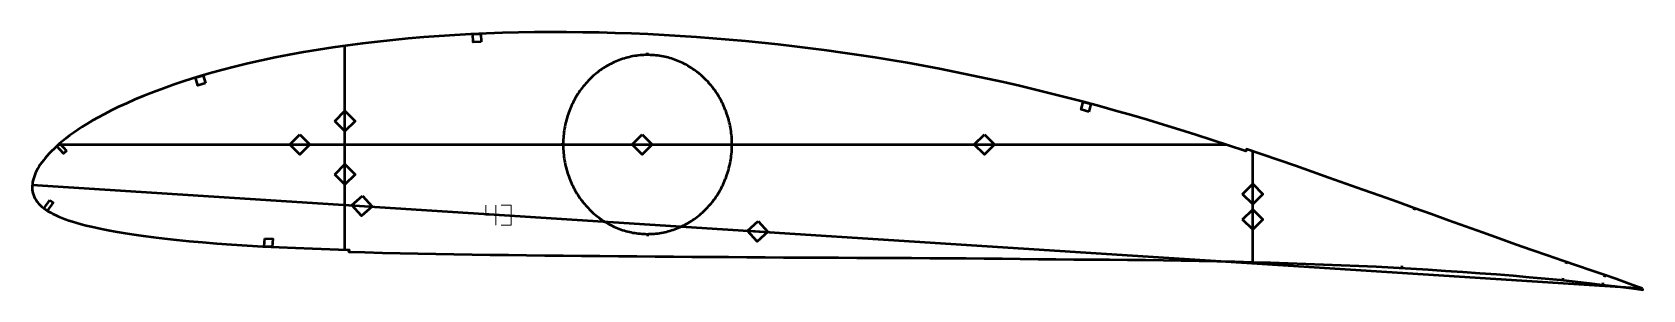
# Model space of a CAD drawing. Header units: metres. Extents: x 10 to 808, y 128 to 256.
import ezdxf

# ---------------------------------------------------------------- set-up
doc = ezdxf.new("R2010")
doc.units = ezdxf.units.M
doc.layers.add('Layer', color=1, linetype='Continuous', lineweight=50)
doc.layers.add('NumLabel', color=1, linetype='Continuous', lineweight=15)

msp = doc.modelspace()

# ---------------------------------------------------------------- linework, layer by layer
at = {"layer": 'Layer', "color": 7}
for p, q in [((164.59, 147.82), (164.59, 248.97)), ((164.59, 205.62), (164.59, 217.62)), ((22.62, 200), (601.21, 200)), ((136.24, 200), (148.24, 200)), ((305.91, 200), (317.91, 200)), ((475.59, 200), (487.59, 200)), ((614.59, 141.62), (614.59, 196.6)), ((164.59, 179.17), (164.59, 191.17)), ((9.59, 180.03), (807.26, 128.73)), ((614.59, 169.41), (614.59, 181.41)), ((167.03, 169.91), (179.01, 169.14)), ((614.59, 156.81), (614.59, 168.81)), ((363.21, 157.29), (375.18, 156.52))]:
    msp.add_line(p, q, dxfattribs=at)
at = {"layer": 'Layer'}
for p, q in [((314.59, 244.43), (314.59, 245.43)), ((272.74, 200), (271.74, 200)), ((356.45, 200), (357.45, 200)), ((694.76, 168.39), (694.43, 167.45)), ((314.59, 155.57), (314.59, 154.57)), ((688.51, 139.71), (688.42, 138.71)), ((770.16, 141.65), (769.84, 140.7)), ((768.3, 133.65), (768.2, 132.65)), ((788.16, 131.39), (788.08, 130.39)), ((789.09, 135.18), (788.76, 134.24))]:
    msp.add_line(p, q, dxfattribs=at)
for points in [[(807.85, 128.51), (804.86, 129.6), (799.97, 131.35), (794.61, 133.26), (788.76, 135.3), (782.39, 137.47), (775.55, 139.8), (768.32, 142.28), (760.76, 144.9), (752.95, 147.62), (744.94, 150.43), (736.79, 153.32), (728.51, 156.27), (720.14, 159.27), (711.71, 162.29), (703.22, 165.35), (694.72, 168.41), (686.21, 171.47), (677.71, 174.52), (669.25, 177.55), (660.81, 180.55), (652.41, 183.53), (644.06, 186.46), (635.74, 189.36), (627.47, 192.22), (619.24, 195.03), (611.5, 197.64), (611.18, 196.69), (610.74, 196.84), (602.61, 199.54), (594.51, 202.19), (586.46, 204.77), (578.43, 207.3), (570.44, 209.76), (562.47, 212.16), (554.52, 214.49), (546.58, 216.76), (538.65, 218.97), (530.73, 221.11), (522.81, 223.19), (514.9, 225.2), (506.98, 227.15), (499.06, 229.04), (491.13, 230.86), (483.19, 232.62), (475.25, 234.31), (467.31, 235.94), (459.35, 237.5), (451.39, 239), (443.41, 240.44), (435.43, 241.81), (427.44, 243.12), (419.44, 244.36), (411.43, 245.54), (403.42, 246.65), (395.4, 247.69), (387.36, 248.68), (379.31, 249.59), (371.25, 250.45), (363.18, 251.24), (355.1, 251.97), (347.01, 252.63), (338.93, 253.24), (330.84, 253.78), (322.76, 254.25), (314.68, 254.66), (306.61, 255), (298.56, 255.28), (290.52, 255.49), (282.49, 255.64), (274.47, 255.72), (266.49, 255.72), (258.52, 255.66), (250.58, 255.53), (242.66, 255.32), (234.78, 255.05), (226.94, 254.7), (219.13, 254.27), (211.36, 253.78), (203.64, 253.2), (195.97, 252.55), (188.35, 251.82), (180.79, 251.01), (173.29, 250.12), (165.87, 249.15), (158.51, 248.1), (151.24, 246.97), (144.06, 245.75), (136.97, 244.46), (129.98, 243.09), (123.13, 241.64), (116.41, 240.12), (109.84, 238.52), (103.44, 236.87), (97.23, 235.15), (91.22, 233.38), (85.43, 231.57), (79.89, 229.72), (74.6, 227.86), (69.58, 225.98), (64.84, 224.11), (60.39, 222.25), (56.23, 220.41), (52.35, 218.6), (48.74, 216.84), (45.4, 215.12), (42.3, 213.45), (39.44, 211.82), (36.79, 210.24), (34.34, 208.72), (32.08, 207.23), (29.99, 205.79), (28.06, 204.39), (26.27, 203.03), (24.61, 201.71), (23.08, 200.41), (21.67, 199.15), (20.36, 197.9), (19.14, 196.68), (18, 195.49), (16.94, 194.33), (15.96, 193.21), (15.05, 192.12), (14.23, 191.05), (13.49, 190), (12.83, 188.96), (12.23, 187.92), (11.7, 186.9), (11.23, 185.88), (10.81, 184.89), (10.45, 183.91), (10.15, 182.96), (9.91, 182.03), (9.73, 181.12), (9.61, 180.22), (9.54, 179.26), (9.53, 178.46), (9.57, 177.57), (9.68, 176.68), (9.86, 175.81), (10.11, 174.94), (10.45, 174.07), (10.88, 173.21), (11.41, 172.36), (12.01, 171.52), (12.69, 170.7), (13.45, 169.9), (14.29, 169.12), (15.22, 168.37), (16.24, 167.63), (17.34, 166.92), (18.53, 166.22), (19.8, 165.54), (21.16, 164.88), (22.62, 164.22), (24.18, 163.59), (25.85, 162.96), (27.65, 162.34), (29.57, 161.73), (31.64, 161.11), (33.86, 160.49), (36.25, 159.87), (38.84, 159.24), (41.65, 158.61), (44.69, 157.97), (48, 157.32), (51.61, 156.67), (55.55, 156.01), (59.84, 155.34), (64.52, 154.67), (69.6, 154), (75.09, 153.34), (81, 152.7), (87.32, 152.07), (94.01, 151.47), (101.05, 150.91), (108.4, 150.38), (116.02, 149.9), (123.87, 149.45), (131.92, 149.05), (140.14, 148.68), (148.52, 148.35), (157.04, 148.06), (165.69, 147.79), (166.6, 147.76), (166.57, 146.76), (174.38, 146.52), (183.12, 146.28), (191.89, 146.07), (200.72, 145.9), (209.63, 145.75), (218.61, 145.6), (227.62, 145.45), (236.64, 145.3), (245.63, 145.16), (254.63, 145.04), (263.67, 144.95), (272.75, 144.87), (281.87, 144.78), (291, 144.7), (300.14, 144.62), (309.28, 144.53), (318.4, 144.45), (327.5, 144.38), (336.58, 144.32), (345.67, 144.26), (354.76, 144.2), (363.84, 144.13), (372.92, 144.06), (382.01, 144), (391.1, 143.95), (400.2, 143.9), (409.28, 143.84), (418.34, 143.8), (427.39, 143.77), (436.43, 143.74), (445.45, 143.7), (454.47, 143.65), (463.49, 143.58), (472.51, 143.52), (481.49, 143.45), (490.42, 143.37), (499.33, 143.26), (508.22, 143.14), (517.08, 143.05), (525.93, 143), (534.8, 142.95), (543.66, 142.89), (552.54, 142.79), (561.45, 142.68), (570.36, 142.57), (579.21, 142.44), (588.02, 142.29), (596.83, 142.08), (605.68, 141.86), (614.54, 141.63), (623.37, 141.4), (632.13, 141.14), (640.86, 140.83), (649.62, 140.48), (658.4, 140.12), (667.16, 139.75), (675.84, 139.37), (684.43, 138.94), (692.99, 138.45), (701.58, 137.91), (710.19, 137.36), (718.73, 136.8), (727.16, 136.21), (735.47, 135.58), (743.67, 134.91), (751.71, 134.22), (759.54, 133.51), (767.11, 132.77), (774.38, 131.99), (781.34, 131.2), (787.92, 130.41), (794.05, 129.67), (799.69, 128.96), (804.83, 128.3), (807.99, 127.88)], [(356.45, 200), (356.44, 200.93), (356.41, 201.87), (356.36, 202.8), (356.3, 203.73), (356.21, 204.66), (356.11, 205.59), (355.99, 206.51), (355.86, 207.43), (355.7, 208.35), (355.52, 209.27), (355.33, 210.18), (355.12, 211.09), (354.89, 211.99), (354.65, 212.88), (354.38, 213.77), (354.1, 214.66), (353.8, 215.54), (353.49, 216.41), (353.15, 217.27), (352.8, 218.13), (352.44, 218.98), (352.05, 219.82), (351.65, 220.65), (351.23, 221.47), (350.8, 222.28), (350.35, 223.08), (349.89, 223.88), (349.41, 224.66), (348.91, 225.43), (348.4, 226.19), (347.87, 226.94), (347.33, 227.67), (346.78, 228.4), (346.21, 229.11), (345.63, 229.81), (345.03, 230.5), (344.42, 231.17), (343.8, 231.83), (343.16, 232.47), (342.51, 233.1), (341.85, 233.72), (341.18, 234.32), (340.49, 234.9), (339.79, 235.47), (339.09, 236.03), (338.37, 236.56), (337.64, 237.09), (336.9, 237.59), (336.15, 238.08), (335.39, 238.55), (334.62, 239.01), (333.85, 239.45), (333.06, 239.87), (332.27, 240.27), (331.47, 240.66), (330.66, 241.02), (329.85, 241.37), (329.02, 241.71), (328.19, 242.02), (327.36, 242.31), (326.52, 242.59), (325.67, 242.84), (324.82, 243.08), (323.97, 243.3), (323.11, 243.5), (322.25, 243.68), (321.38, 243.84), (320.51, 243.98), (319.64, 244.11), (318.76, 244.21), (317.89, 244.29), (317.01, 244.35), (316.13, 244.4), (315.25, 244.42), (314.37, 244.43), (313.49, 244.41), (312.62, 244.38), (311.74, 244.33), (310.86, 244.25), (309.99, 244.16), (309.11, 244.05), (308.24, 243.91), (307.37, 243.76), (306.51, 243.59), (305.65, 243.4), (304.79, 243.19), (303.94, 242.97), (303.09, 242.72), (302.25, 242.45), (301.41, 242.17), (300.58, 241.86), (299.75, 241.54), (298.93, 241.2), (298.12, 240.84), (297.32, 240.47), (296.52, 240.07), (295.73, 239.66), (294.95, 239.23), (294.18, 238.78), (293.42, 238.32), (292.66, 237.84), (291.92, 237.34), (291.18, 236.83), (290.46, 236.3), (289.75, 235.75), (289.04, 235.19), (288.35, 234.61), (287.67, 234.02), (287.01, 233.41), (286.35, 232.79), (285.71, 232.15), (285.08, 231.5), (284.46, 230.83), (283.86, 230.15), (283.27, 229.46), (282.69, 228.76), (282.13, 228.04), (281.58, 227.31), (281.05, 226.57), (280.53, 225.81), (280.03, 225.05), (279.54, 224.27), (279.07, 223.48), (278.61, 222.68), (278.17, 221.88), (277.74, 221.06), (277.33, 220.23), (276.94, 219.4), (276.57, 218.55), (276.21, 217.7), (275.87, 216.84), (275.54, 215.97), (275.23, 215.1), (274.94, 214.22), (274.67, 213.33), (274.42, 212.44), (274.18, 211.54), (273.96, 210.63), (273.76, 209.72), (273.57, 208.81), (273.41, 207.89), (273.26, 206.97), (273.13, 206.05), (273.02, 205.12), (272.93, 204.2), (272.86, 203.26), (272.8, 202.33), (272.76, 201.4), (272.75, 200.47), (272.75, 199.53), (272.76, 198.6), (272.8, 197.67), (272.86, 196.74), (272.93, 195.8), (273.02, 194.88), (273.13, 193.95), (273.26, 193.03), (273.41, 192.11), (273.57, 191.19), (273.76, 190.28), (273.96, 189.37), (274.18, 188.46), (274.42, 187.56), (274.67, 186.67), (274.94, 185.78), (275.23, 184.9), (275.54, 184.03), (275.87, 183.16), (276.21, 182.3), (276.57, 181.45), (276.94, 180.6), (277.33, 179.77), (277.74, 178.94), (278.17, 178.12), (278.61, 177.32), (279.07, 176.52), (279.54, 175.73), (280.03, 174.95), (280.53, 174.19), (281.05, 173.43), (281.58, 172.69), (282.13, 171.96), (282.69, 171.24), (283.27, 170.54), (283.86, 169.85), (284.46, 169.17), (285.08, 168.5), (285.71, 167.85), (286.35, 167.21), (287.01, 166.59), (287.67, 165.98), (288.35, 165.39), (289.04, 164.81), (289.75, 164.25), (290.46, 163.7), (291.18, 163.17), (291.92, 162.66), (292.66, 162.16), (293.42, 161.68), (294.18, 161.22), (294.95, 160.77), (295.73, 160.34), (296.52, 159.93), (297.32, 159.53), (298.12, 159.16), (298.93, 158.8), (299.75, 158.46), (300.58, 158.14), (301.41, 157.83), (302.25, 157.55), (303.09, 157.28), (303.94, 157.03), (304.79, 156.81), (305.65, 156.6), (306.51, 156.41), (307.37, 156.24), (308.24, 156.09), (309.11, 155.95), (309.99, 155.84), (310.86, 155.75), (311.74, 155.67), (312.62, 155.62), (313.49, 155.59), (314.37, 155.57), (315.25, 155.58), (316.13, 155.6), (317.01, 155.65), (317.89, 155.71), (318.76, 155.79), (319.64, 155.89), (320.51, 156.02), (321.38, 156.16), (322.25, 156.32), (323.11, 156.5), (323.97, 156.7), (324.82, 156.92), (325.67, 157.16), (326.52, 157.41), (327.36, 157.69), (328.19, 157.98), (329.02, 158.29), (329.85, 158.63), (330.66, 158.98), (331.47, 159.34), (332.27, 159.73), (333.06, 160.13), (333.85, 160.55), (334.62, 160.99), (335.39, 161.45), (336.15, 161.92), (336.9, 162.41), (337.64, 162.91), (338.37, 163.44), (339.09, 163.97), (339.79, 164.53), (340.49, 165.1), (341.18, 165.68), (341.85, 166.28), (342.51, 166.9), (343.16, 167.53), (343.8, 168.17), (344.42, 168.83), (345.03, 169.5), (345.63, 170.19), (346.21, 170.89), (346.78, 171.6), (347.33, 172.33), (347.87, 173.06), (348.4, 173.81), (348.91, 174.57), (349.41, 175.34), (349.89, 176.12), (350.35, 176.92), (350.8, 177.72), (351.23, 178.53), (351.65, 179.35), (352.05, 180.18), (352.44, 181.02), (352.8, 181.87), (353.15, 182.73), (353.49, 183.59), (353.8, 184.46), (354.1, 185.34), (354.38, 186.23), (354.65, 187.12), (354.89, 188.01), (355.12, 188.91), (355.33, 189.82), (355.52, 190.73), (355.7, 191.65), (355.86, 192.57), (355.99, 193.49), (356.11, 194.41), (356.21, 195.34), (356.3, 196.27), (356.36, 197.2), (356.41, 198.13), (356.44, 199.07), (356.45, 200)]]:
    msp.add_lwpolyline(points, close=True, dxfattribs=at)
for points in [[(232.11, 250.93), (228.11, 250.75), (227.93, 254.74), (231.93, 254.92), (232.11, 250.93)], [(95.43, 230.45), (91.59, 229.32), (90.46, 233.16), (94.3, 234.29), (95.43, 230.45)], [(159.59, 211.62), (164.59, 216.62), (169.59, 211.62), (164.59, 206.62), (159.59, 211.62)], [(533.38, 216.25), (529.52, 217.3), (530.56, 221.16), (534.42, 220.11), (533.38, 216.25)], [(26.57, 196.82), (25.08, 195.49), (21.74, 199.21), (23.23, 200.54), (26.57, 196.82)], [(142.24, 205), (147.24, 200), (142.24, 195), (137.24, 200), (142.24, 205)], [(311.91, 205), (316.91, 200), (311.91, 195), (306.91, 200), (311.91, 205)], [(481.59, 205), (486.59, 200), (481.59, 195), (476.59, 200), (481.59, 205)], [(159.59, 185.17), (164.59, 190.17), (169.59, 185.17), (164.59, 180.17), (159.59, 185.17)], [(609.59, 175.41), (614.59, 180.41), (619.59, 175.41), (614.59, 170.41), (609.59, 175.41)], [(18.23, 172.36), (19.85, 171.19), (16.94, 167.13), (15.31, 168.3), (18.23, 172.36)], [(173.34, 174.51), (178.01, 169.2), (172.7, 164.53), (168.03, 169.84), (173.34, 174.51)], [(609.59, 162.81), (614.59, 167.81), (619.59, 162.81), (614.59, 157.81), (609.59, 162.81)], [(369.51, 161.89), (374.18, 156.58), (368.87, 151.91), (364.2, 157.22), (369.51, 161.89)], [(124.78, 153.41), (128.77, 153.21), (128.57, 149.21), (124.58, 149.42), (124.78, 153.41)]]:
    msp.add_lwpolyline(points, dxfattribs=at)
at = {"layer": 'NumLabel', "color": 1}
for points in [[(234.44, 169.92), (234.44, 164.92), (239.44, 164.92), (239.44, 169.92), (239.44, 159.92)], [(241.94, 169.92), (246.94, 169.92), (246.94, 164.92), (241.94, 164.92), (246.94, 164.92), (246.94, 159.92), (241.94, 159.92)]]:
    msp.add_lwpolyline(points, dxfattribs=at)

doc.saveas('drawing.dxf')
